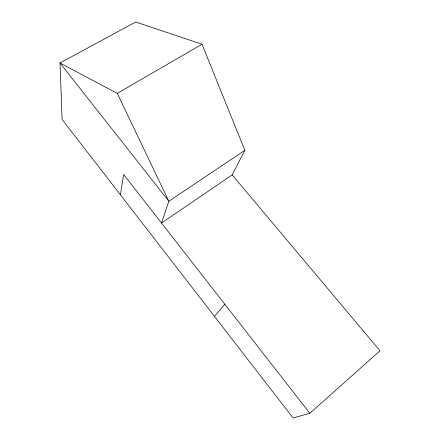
<?xml version="1.0" encoding="UTF-8"?>
<svg xmlns="http://www.w3.org/2000/svg" width="440" height="440" viewBox="0 0 440 440"><rect width="100%" height="100%" fill="white"/><g stroke="black" fill="none" stroke-linecap="round" stroke-linejoin="round"><path stroke-width="0.66" d="M120.417 194.816L123.64 174.433L309.826 413.276L379.995 350.801L232.194 174.906L244.849 150.326L202.01 44.242L135.718 22L60.005 62.964L62.095 119.427L293.084 418L309.826 413.276M214.44 316.344L224.796 304.194M232.194 174.906L161.519 223.025L168.828 201.245L244.849 150.326M117.276 93.374L168.828 201.245L60.005 62.964L117.276 93.374L202.01 44.242"/></g></svg>
